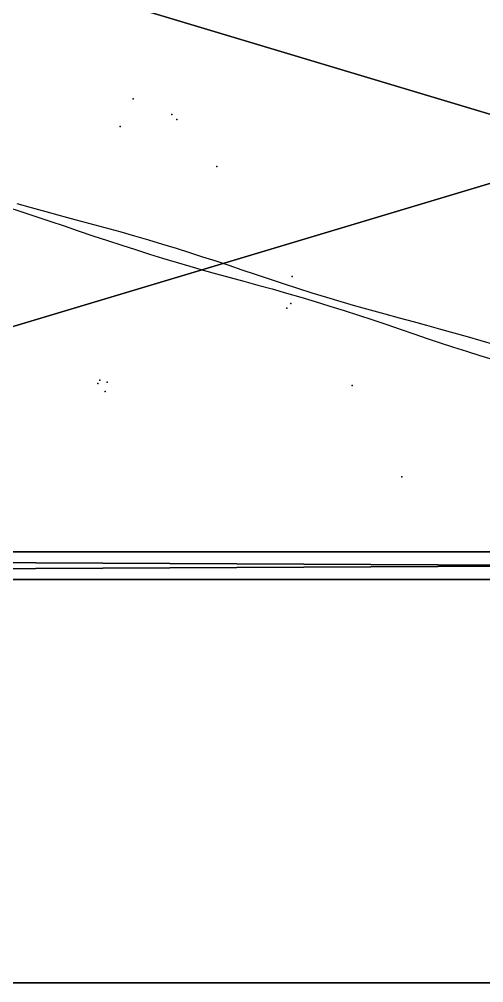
# Model space of a CAD drawing. Header units: metres. Extents: x -3.8 to 40, y -6 to 7.
# Drawn here: x 15.79 to 19.13, y -6 to 0.93 of the extents above; entities that cross this region are included whole.
import ezdxf

# ---------------------------------------------------------------- set-up
doc = ezdxf.new("R2010")
doc.units = ezdxf.units.M
for name, color, linetype in [('PATH', 1, 'Continuous'), ('POINTS', 5, 'Continuous'), ('WALLS', 2, 'Continuous')]:
    doc.layers.add(name, color=color, linetype=linetype)

msp = doc.modelspace()

# ---------------------------------------------------------------- linework, layer by layer
at = {"layer": 'PATH'}
for points in [[(19.205, -1.411, 1.068), (19.108, -1.382, 1.059), (19.01, -1.354, 1.06), (18.914, -1.327, 1.05), (18.817, -1.301, 1.051), (18.717, -1.273, 1.045), (18.62, -1.247, 1.036), (18.52, -1.22, 1.026), (18.418, -1.192, 1.026), (18.312, -1.163, 1.022), (18.205, -1.133, 1.016), (18.101, -1.102, 1.012), (17.997, -1.071, 1.007), (17.892, -1.039, 0.995), (17.788, -1.006, 0.991), (17.686, -0.973, 0.994), (17.585, -0.94, 0.991), (17.485, -0.907, 0.982), (17.389, -0.874, 0.973), (17.295, -0.842, 0.967), (17.201, -0.811, 0.962), (17.106, -0.78, 0.963), (17.013, -0.75, 0.957), (16.915, -0.719, 0.951), (16.817, -0.689, 0.94), (16.718, -0.66, 0.936), (16.616, -0.63, 0.93), (16.51, -0.6, 0.93), (16.402, -0.571, 0.933), (16.296, -0.541, 0.914), (16.188, -0.512, 0.908), (16.081, -0.483, 0.904), (15.978, -0.455, 0.899), (15.874, -0.426, 0.895), (15.771, -0.397, 0.894)], [(15.694, -0.42, 0.888), (15.796, -0.453, 0.893), (15.898, -0.486, 0.896), (16.005, -0.522, 0.897), (16.107, -0.556, 0.905), (16.209, -0.591, 0.916), (16.315, -0.627, 0.923), (16.419, -0.661, 0.927), (16.522, -0.695, 0.923), (16.621, -0.727, 0.928), (16.722, -0.759, 0.935), (16.816, -0.789, 0.944), (16.914, -0.818, 0.949), (17.011, -0.846, 0.954), (17.108, -0.874, 0.953), (17.203, -0.9, 0.956), (17.301, -0.927, 0.967), (17.4, -0.954, 0.977), (17.502, -0.982, 0.984), (17.604, -1.01, 0.99), (17.708, -1.04, 0.986), (17.81, -1.069, 0.991), (17.914, -1.1, 0.998), (18.019, -1.133, 1.009), (18.122, -1.165, 1.015), (18.225, -1.198, 1.017), (18.329, -1.232, 1.02), (18.429, -1.266, 1.022), (18.526, -1.299, 1.03), (18.623, -1.332, 1.04), (18.719, -1.365, 1.049), (18.814, -1.397, 1.049), (18.909, -1.428, 1.049), (19.003, -1.458, 1.053), (19.099, -1.489, 1.062), (19.195, -1.518, 1.069)]]:
    msp.add_polyline3d(points, dxfattribs=at)
at = {"layer": 'POINTS'}
for p in [(16.6033, 0.3581, 1.0557), (16.8821, 0.2448, 1.3736), (16.9174, 0.2093, 1.7219), (16.5114, 0.1583, 3.1086), (17.2057, -0.1297, 1.3863), (17.7476, -0.9191, 3.1628), (17.7107, -1.1486, 3.1445), (17.7385, -1.1156, 0.5385), (16.3503, -1.6898, 1.2893), (16.3655, -1.6658, 1.1146), (16.4185, -1.6813, 0.9305), (18.1788, -1.7032, 3.1583), (16.4018, -1.7469, 2.7515), (18.5379, -2.3608, 1.6479)]:
    msp.add_point(p, dxfattribs=at)
at = {"layer": 'WALLS', "color": 3}
for points in [[(0, 6, -0.2), (40, -6, -0.2), (0, -6, -0.2)], [(0, -6), (40, 6), (0, 6)], [(40, -6), (40, 6), (0, -6)], [(40, 6, -0.2), (40, -6, -0.2), (0, 6, -0.2)], [(0, -2.9), (40, -3.1), (0, -3.1)], [(0, -3.1, 2.6), (40, -2.9, 2.6), (0, -2.9, 2.6)], [(40, -3.1, 2.6), (40, -2.9, 2.6), (0, -3.1, 2.6)], [(0, -2.9, 2.6), (40, -2.9, 2.6), (0, -2.9)], [(40, -2.9), (40, -3.1), (0, -2.9)], [(0, -2.9), (40, -2.9, 2.6), (40, -2.9)], [(40, -3.1), (0, -3.1, 2.6), (0, -3.1)], [(40, -3.1, 2.6), (0, -3.1, 2.6), (40, -3.1)], [(40, -6, -0.2), (0, -6), (0, -6, -0.2)], [(40, -6), (0, -6), (40, -6, -0.2)]]:
    msp.add_3dface(points, dxfattribs=at)

doc.saveas('drawing.dxf')
